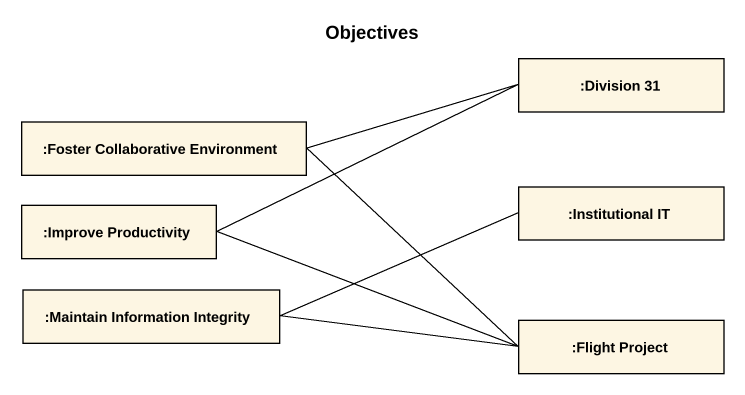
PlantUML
@startuml
title Objectives
rectangle ":Division 31" as Division_31
rectangle ":Foster Collaborative Environment" as Foster_Collaborative
rectangle ":Improve Productivity" as Improve_Productivity
rectangle ":Institutional IT" as Institutional_IT
rectangle ":Maintain Information Integrity" as Maintain_Information
rectangle ":Flight Project" as Flight_Project
Division_31 -left- Foster_Collaborative
Division_31 -left- Improve_Productivity
Institutional_IT -left- Maintain_Information
Flight_Project -left- Foster_Collaborative
Flight_Project -left- Improve_Productivity
Flight_Project -left- Maintain_Information
@enduml
